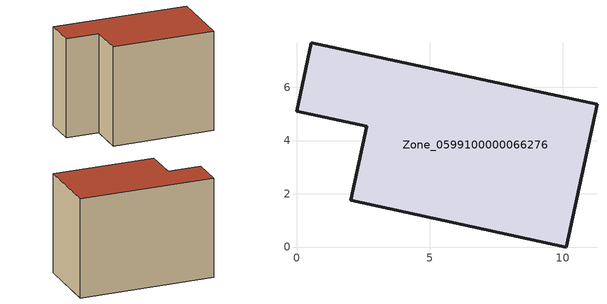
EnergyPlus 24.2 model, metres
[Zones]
Zone_0599100000066276
 floor ground (C_G): 11.29,5.36 10.14,0 2.04,1.75 2.64,4.54 0,5.1 0.55,7.67 z0
 wall outside (C_F): 10.14,0 11.29,5.36 0.55,7.67 0,5.1 2.64,4.54 2.04,1.75 10.14,0 z0:8.16
 roof outside (C_R): 2.04,1.75 10.14,0 11.29,5.36 0.55,7.67 0,5.1 2.64,4.54 z8.16
[BUILDING]
Pand.0599100000066276: North Axis=0; Terrain=City; Loads Convergence Tolerance Value=0.04; Temperature Convergence Tolerance Value=0.4; Solar Distribution=FullExterior; Maximum Number of Warmup Days=25; Minimum Number of Warmup Days=1
[Site:Location]
Rotterdam.The.Hague.AP_ZH_NLD Design_Conditions: Latitude=51.96; Longitude=4.45; Time Zone=1; Elevation=-4.5
[SITE:GROUNDTEMPERATURE:BUILDINGSURFACE]
18, 18, 18, 18, 18, 18, 18, 18, 18, 18, 18, 18
[MATERIAL] Thermal Absorptance=0.9; Solar Absorptance=0.7; Visible Absorptance=0.7
Name | Roughness | Thickness | Conductivity | Density | Specific Heat
G.TI.1975-1991 | MediumSmooth | 0.15 | 0.288461 | 540 | 1210
F.TI.1975-1991 | Rough | 0.3 | 0.230769 | 1920 | 840
R.TI.1975-1991 | MediumRough | 0.2 | 0.153846 | 1500 | 1000
[CONSTRUCTION]
C_G: G.TI.1975-1991
C_F: F.TI.1975-1991
C_R: R.TI.1975-1991
[ZONE]
Zone_0599100000066276: Type=1; Multiplier=1; Ceiling Height=Autocalculate; Volume=Autocalculate; Floor Area=autocalculate; Part of Total Floor Area=Yes
[ZONEINFILTRATION:DESIGNFLOWRATE]
Infil_Zone_0599100000066276: Zone or ZoneList or Space or SpaceList=Zone_0599100000066276; Schedule=AlwaysOn; Design Flow Rate Calculation Method=Flow/Area; Flow Rate per Floor Area=0.003; Constant Term Coefficient=1; Temperature Term Coefficient=0; Velocity Term Coefficient=0; Velocity Squared Term Coefficient=0
[HVACTEMPLATE:ZONE:IDEALLOADSAIRSYSTEM]
Zone_0599100000066276: Maximum Heating Supply Air Temperature=50; Minimum Cooling Supply Air Temperature=13; Maximum Heating Supply Air Humidity Ratio=0.0156; Minimum Cooling Supply Air Humidity Ratio=0.0077; Heating Limit=NoLimit; Cooling Limit=NoLimit; Dehumidification Control Type=ConstantSensibleHeatRatio; Cooling Sensible Heat Ratio=0.7; Dehumidification Setpoint=60; Humidification Control Type=None; Humidification Setpoint=30; Outdoor Air Method=None; Outdoor Air Flow Rate per Person=0.00944; Outdoor Air Flow Rate per Zone Floor Area=0; Outdoor Air Flow Rate per Zone=0; Demand Controlled Ventilation Type=None; Outdoor Air Economizer Type=NoEconomizer; Heat Recovery Type=None; Sensible Heat Recovery Effectiveness=0.7; Latent Heat Recovery Effectiveness=0.65
[ZONECONTROL:THERMOSTAT]
ThermostatControl_Zone_0599100000066276: Zone or ZoneList=Zone_0599100000066276; Control Type Schedule=DualSetpointControlType; Control 1=Thermostat_Zone_0599100000066276; Temperature Difference Between Cutout And Setpoint=0
[THERMOSTATSETPOINT:DUALSETPOINT]
Thermostat_Zone_0599100000066276: Heating Setpoint Temperature Schedule=HeatingSetpoint_Zone_0599100000066276; Cooling Setpoint Temperature Schedule=CoolingSetpoint_Zone_0599100000066276
[SCHEDULE:COMPACT]
HeatingSetpoint_Zone_0599100000066276: Through: 12/31, For: AllDays, Until: 24:00, 21
CoolingSetpoint_Zone_0599100000066276: Through: 12/31, For: AllDays, Until: 24:00, 24
DualSetpointControlType: Through: 12/31, For: AllDays, Until: 24:00, 4
AlwaysOn: Through: 12/31, For: AllDays, Until: 24:00, 1
